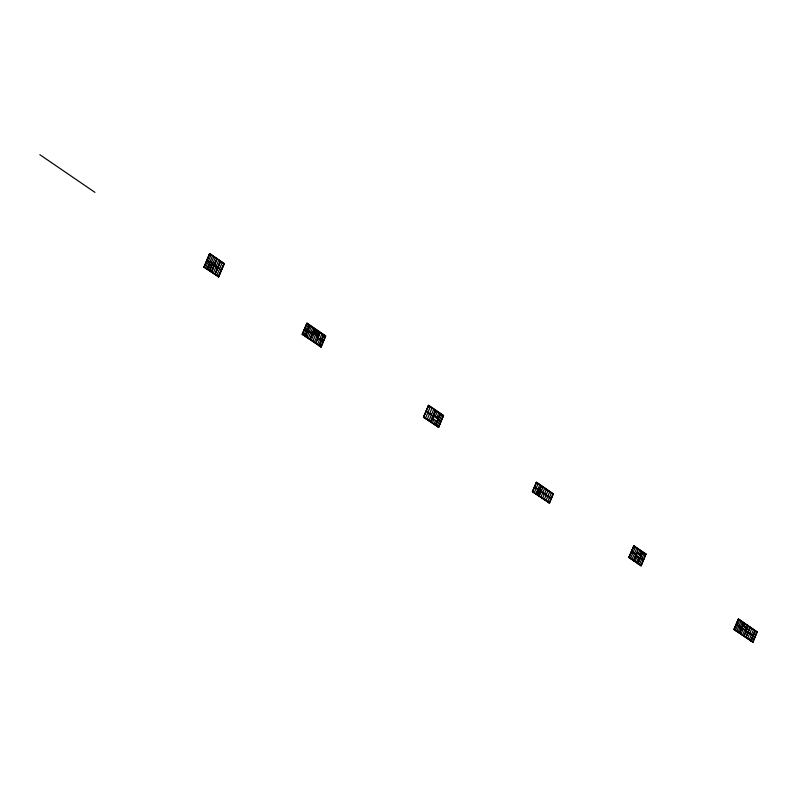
<?xml version="1.0" encoding="UTF-8"?>
<svg xmlns="http://www.w3.org/2000/svg" width="797" height="797" viewBox="0 0 797 797"><rect width="100%" height="100%" fill="white"/><g stroke="black" fill="none" stroke-linecap="round" stroke-linejoin="round"><path stroke-width="1.2" d="M203.982 267.184L209.531 253.785L224.176 263.707L218.767 276.758L203.982 267.184L209.551 254.024M204.142 267.065L209.77 253.645L224.156 263.478L218.358 276.788L224.156 263.478M211.394 262.223L213.815 256.933M218.527 276.908L224.176 263.707M302.232 334.142L307.064 323.193L325.634 335.886L320.982 346.954L302.232 334.142L321.221 346.815L325.644 336.125L306.825 323.333L302.252 334.371L321.221 346.815M302.491 334.232L307.064 323.193M314.954 331.064L315.761 329.669M316.449 332.09L317.256 330.695M317.953 333.106L318.75 331.711M320.822 347.074L325.395 336.035M423.516 417.06L428.666 405.334L443.501 415.476L438.609 427.302L423.516 417.06L438.768 427.192L423.526 417.299L428.497 405.444M428.666 405.334L423.526 417.299M435.411 416.154L437.115 411.641M437.045 417.269L438.739 412.756M438.37 427.451L443.341 415.596M532.416 491.759L536.52 482.275L553.277 493.722L549.402 503.066L532.406 491.52L549.561 502.947L532.416 491.759L536.301 482.653M532.575 491.639L536.52 482.275M538.921 491.37L537.427 494.957L538.842 491.311M553.277 493.722L549.482 502.887M549.173 503.206L553.108 493.841M628.873 557.482L634.004 545.806L645.978 553.995L641.107 565.76L628.873 557.482L633.695 546.124M633.844 545.915L629.112 557.342L641.266 565.651L628.963 557.541M629.052 557.601L633.784 546.184M638.606 553.277L639.692 550.229M640.071 554.284L641.157 551.225M640.868 565.91L645.819 554.104M733.967 629.56L738.251 619.209L757.15 632.051L753.006 642.053L733.967 629.56L738.271 619.438M734.127 629.451L738.49 619.06L757.13 631.812L752.766 642.203L733.947 629.331L753.006 642.053M744.129 626.103L745.165 624.161M745.693 627.169L746.729 625.227M752.607 642.312L756.901 631.961M209.77 253.645L223.937 263.857M210.986 255L205.636 267.782M212.42 255.976L207.071 268.758M208.216 261.147L206.961 260.28M208.406 261.645L209.501 262.472M215.21 257.889L209.87 270.671M210.358 261.277L212.859 263.14M210.129 261.944L212.57 263.837M209.501 263.996L211.603 265.521M212.57 263.608L209.691 270.552M210.488 264.983L208.475 269.715M212.51 263.877L210.069 261.974M218.707 260.28L213.357 273.062M214.044 265.58L214.602 265.202L215.937 266.417M214.532 265.381L213.975 265.75L212.4 264.674L216.097 266.447L214.363 265.351M222.194 262.661L216.844 275.443M216.126 266.915L217.461 268.141L218.019 267.762M217.531 267.961L218.089 267.593L219.663 268.659L215.967 266.885L217.701 267.991M219.613 269.306L221.187 270.382M308.329 324.588L303.956 335.009M311.298 326.621L306.925 337.041M306.068 329.928L304.514 329.181L307.762 330.416L304.593 329.002L307.532 330.566M312.783 327.637L308.409 338.058M314.267 328.643L309.894 339.074M313.819 330.048L319.507 334.092M314.028 333.863L311.388 340.09M315.522 334.889L312.892 341.116M320.245 332.738L315.881 343.158M317.017 335.906L314.387 342.142M319.218 334.561L315.702 343.039M319.159 334.83L313.351 330.855L319.218 334.79M321.968 333.913L317.604 344.334M319.707 339.253L317.923 338.346L321.639 339.911L318.003 338.167M430.201 406.918L425.508 418.126M431.954 408.114L427.272 419.322M427.76 412.268L426.176 411.182M433.717 409.319L429.025 420.527M429.374 413.822L429.932 413.444L431.506 414.53L427.72 412.916L429.294 413.992L429.852 413.623M431.466 415.177L433.05 416.253M433.488 415.735L438.041 419.073M433.429 416.004L430.898 422.111L435.71 410.375L430.958 421.852M432.632 418.365L436.836 421.324M433.857 419.501L432.422 422.848M441.827 414.868L437.135 426.076M438.041 418.843L435.511 424.96M443.501 415.476L438.589 427.062M435.481 420.617L434.046 423.964M437.981 419.112L433.438 415.775M438.27 419.371L439.545 420.248M439.585 420.716L440.861 421.593M536.451 482.444L553.048 494.11M538.015 483.819L534.349 492.546M534.717 486.917L536.082 487.933M539.728 484.994L536.062 493.712M537.646 489.448L536.112 488.402M542.936 487.186L539.28 495.913M544.62 488.342L540.964 497.069M541.233 490.633L539.101 495.794M541.352 491.45L542.697 492.456M546.314 489.497L542.647 498.215M547.997 490.643L544.331 499.37M549.681 491.799L546.015 500.526M546.264 495.256L547.539 496.431L548.097 496.063M551.365 492.954L547.708 501.672M547.609 496.262L548.167 495.883L549.442 497.069M552.969 494.04L536.291 482.414M635.269 547.2L630.596 558.348M636.753 548.216L632.081 559.364M638.238 549.233L633.565 560.381M633.177 552.68L632.619 553.048L631.304 552.152L632.848 552.909M636.853 552.979L640.888 555.967M637.012 556.695L635.03 561.387M644.185 553.297L639.523 564.455M640.888 555.738L637.769 563.26M640.828 556.007L636.793 553.018M638.477 557.701L636.484 562.383M645.978 553.995L641.177 565.591M645.67 554.313L633.764 545.955M640.529 557.701L641.754 558.627M738.49 619.06L756.911 632.19M739.596 620.355L735.511 630.098M740.931 621.261L736.846 631.005M742.266 622.178L738.181 631.911M737.653 625.476L740.283 626.821L739.128 626.034M743.591 623.085L739.626 633.216L742.625 625.964M738.65 626.233L740.363 626.651L738.968 626.004M742.914 625.037L747.327 628.205M742.684 625.705L747.038 628.903M740.323 627.299L741.479 628.086M743.073 629.202L741.08 633.894M748.293 626.303L744.209 636.036M739.506 632.828L743.661 622.816L739.686 632.948M747.038 628.674L744.039 635.916M744.637 630.268L742.645 634.97M746.978 628.943L742.625 625.735M749.847 627.359L745.932 637.221M746.351 631.413L749.768 633.306M751.74 628.654L747.656 638.397M747.735 632.449L748.293 632.071L749.838 633.137L746.191 631.393L747.895 632.479M753.464 629.839L749.379 639.573M749.798 633.774L753.215 635.667M751.182 634.801L751.74 634.432L753.285 635.488L749.638 633.745L751.342 634.83M753.245 636.136L754.629 637.162M428.427 405.474L443.521 415.715L428.268 405.593M633.605 546.065L645.759 554.373M306.666 323.452L325.405 336.264M217.85 267.732L219.583 268.838M212.47 264.504L214.204 265.61M429.693 413.593L431.436 414.699M633.007 552.65L634.482 553.576M306.387 329.699L307.692 330.596M309.356 331.731C313.59 334.7 304.554 329.131 308.798 332.1L309.425 331.552C313.669 334.531 304.623 328.952 308.867 331.931M320.025 339.024L321.57 340.08L318.162 338.197M427.79 412.736L429.533 413.852M641.954 559.125L643.348 560.082L641.784 559.096M310.691 333.096L312.006 333.983M321.599 340.548L323.144 341.604M737.623 625.007L736.308 624.181L737.464 624.978M310.531 333.066L311.836 333.963M321.44 340.528L322.984 341.584M748.054 632.22L749.598 633.276M751.501 634.571L753.045 635.637M544.56 493.732L546.234 494.788M547.928 496.033C553.188 499.609 542.508 492.715 547.768 496.292M542.727 492.925L544.401 493.981M549.472 497.537L551.145 498.593M537.736 490.334L540.585 492.197M218.767 276.758L203.972 266.945L218.607 276.878M39.85 154.688L94.963 192.376M210.059 262.203L207.19 269.147L210.059 262.203M216.784 258.965L211.374 272.016L216.784 258.965M216.953 259.085L211.554 272.136L216.953 259.085M220.271 261.346L214.871 274.397L220.271 261.346M220.45 261.476L215.041 274.517L220.45 261.476M309.635 325.485L305.211 336.175L309.635 325.485M309.814 325.604L305.381 336.294L309.814 325.604M313.52 330.974L310.013 339.452L313.52 330.974M323.512 334.969L319.089 345.659L323.512 334.969M323.692 335.089L319.258 345.778L323.692 335.089M435.301 410.405L430.549 421.872L435.301 410.405M440.203 413.753L435.451 425.229L440.203 413.753M440.372 413.872L435.62 425.349L440.372 413.872M538.314 488.94L536.182 494.1L538.314 488.94M541.153 485.971L539.858 489.099L541.153 485.971M539.091 491.49L537.606 495.076L539.091 491.49M541.332 486.09L540.037 489.228L541.332 486.09M636.793 553.248L633.685 560.769L636.793 553.248M642.442 552.112L637.71 563.529L642.442 552.112M642.621 552.231L637.889 563.648L642.621 552.231M750.017 627.478L745.872 637.48L750.017 627.478M755.018 630.895L750.874 640.898L755.018 630.895M755.187 631.015L751.043 641.017L755.187 631.015M310.77 332.917L312.075 333.813L310.77 332.917M313.012 332.638L318.471 336.374L313.012 332.638M312.942 332.817L318.392 336.543L312.942 332.817M321.679 340.379L323.223 341.435L321.679 340.379M433.727 415.078L438.45 418.305L433.727 415.078M538.603 488.013L541.641 490.095L538.603 488.013M538.373 488.681L541.412 490.753L538.314 488.71M537.975 490.195L540.655 492.028L537.975 490.195M542.966 492.775L544.162 494.13L544.789 493.582L546.304 494.618L542.966 492.775M549.701 497.388L551.215 498.424L549.701 497.388M631.613 551.833L634.551 553.397L631.613 551.833M634.581 553.865L635.896 554.762L634.581 553.865M637.082 552.321L641.296 555.2L637.082 552.321M634.512 554.045L635.817 554.931L634.512 554.045M636.036 555.499L639.891 558.139L636.036 555.499M635.966 555.668L639.822 558.308L635.966 555.668M741.997 627.926L746.161 630.776L741.997 627.926M741.917 628.106L746.092 630.955L741.917 628.106"/></g></svg>
